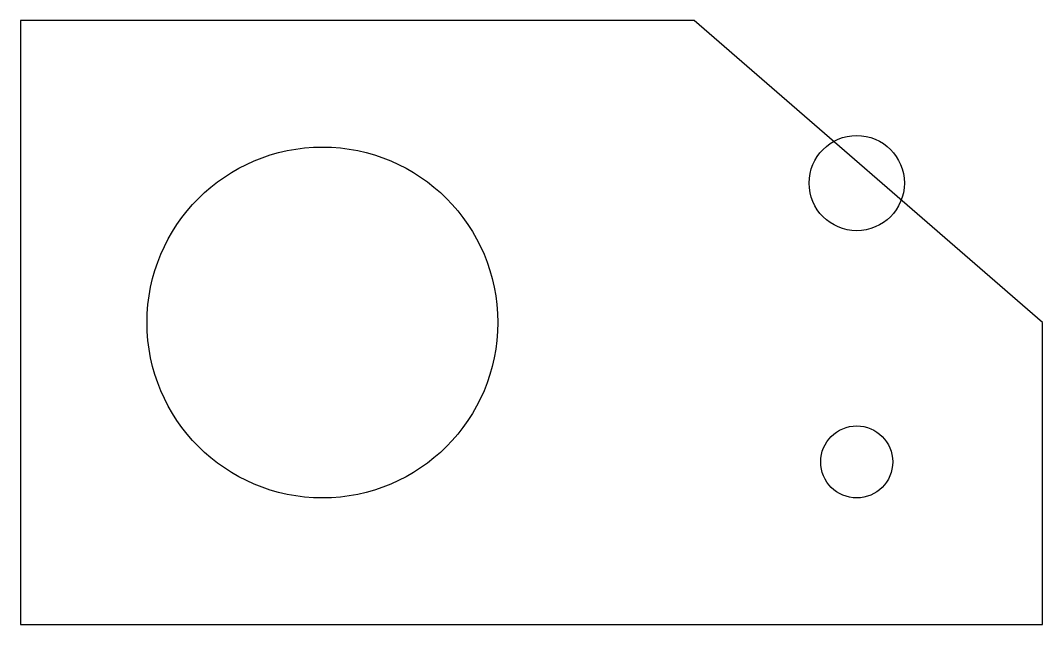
# Model space of a CAD drawing. Header units: millimetres. Extents: x 0 to 88, y 0 to 52.
import ezdxf

# ---------------------------------------------------------------- set-up
doc = ezdxf.new("R2010")
doc.units = ezdxf.units.MM

msp = doc.modelspace()

# ---------------------------------------------------------------- linework, layer by layer
at = {"layer": 'CNC_BORES'}
for centre, radius in [((72, 38), 4.1), ((26, 26), 15.1), ((72, 14), 3.1)]:
    msp.add_circle(centre, radius, dxfattribs=at)
at = {"layer": 'CNC_PROFILE'}
for p, q in [((58, 52), (0, 52)), ((0, 52), (0, 0)), ((88, 26), (58, 52)), ((88, 0), (88, 26)), ((0, 0), (88, 0))]:
    msp.add_line(p, q, dxfattribs=at)

doc.saveas('drawing.dxf')
